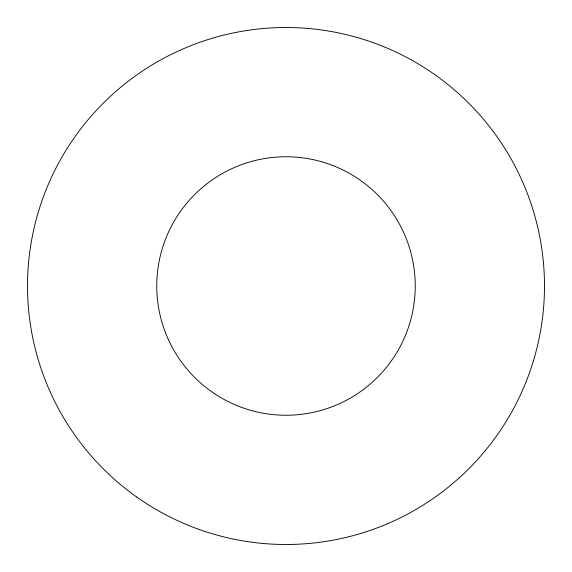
<?xml version="1.0" encoding="UTF-8"?>
<svg xmlns="http://www.w3.org/2000/svg" width="572" height="572" viewBox="0 0 572 572"><rect width="100%" height="100%" fill="white"/><g stroke="black" fill="none" stroke-linecap="round" stroke-linejoin="round"><path stroke-width="0.86" d="M214.264 393.507A129.243 129.243 0 0 0 414.972 294.365A129.243 129.243 0 0 0 228.757 170.12A129.243 129.243 0 0 0 214.264 393.507M136.801 497.082A258.487 258.487 0 0 0 543.4 309.674A258.487 258.487 0 0 0 177.799 51.251A258.487 258.487 0 0 0 136.801 497.082"/></g></svg>
